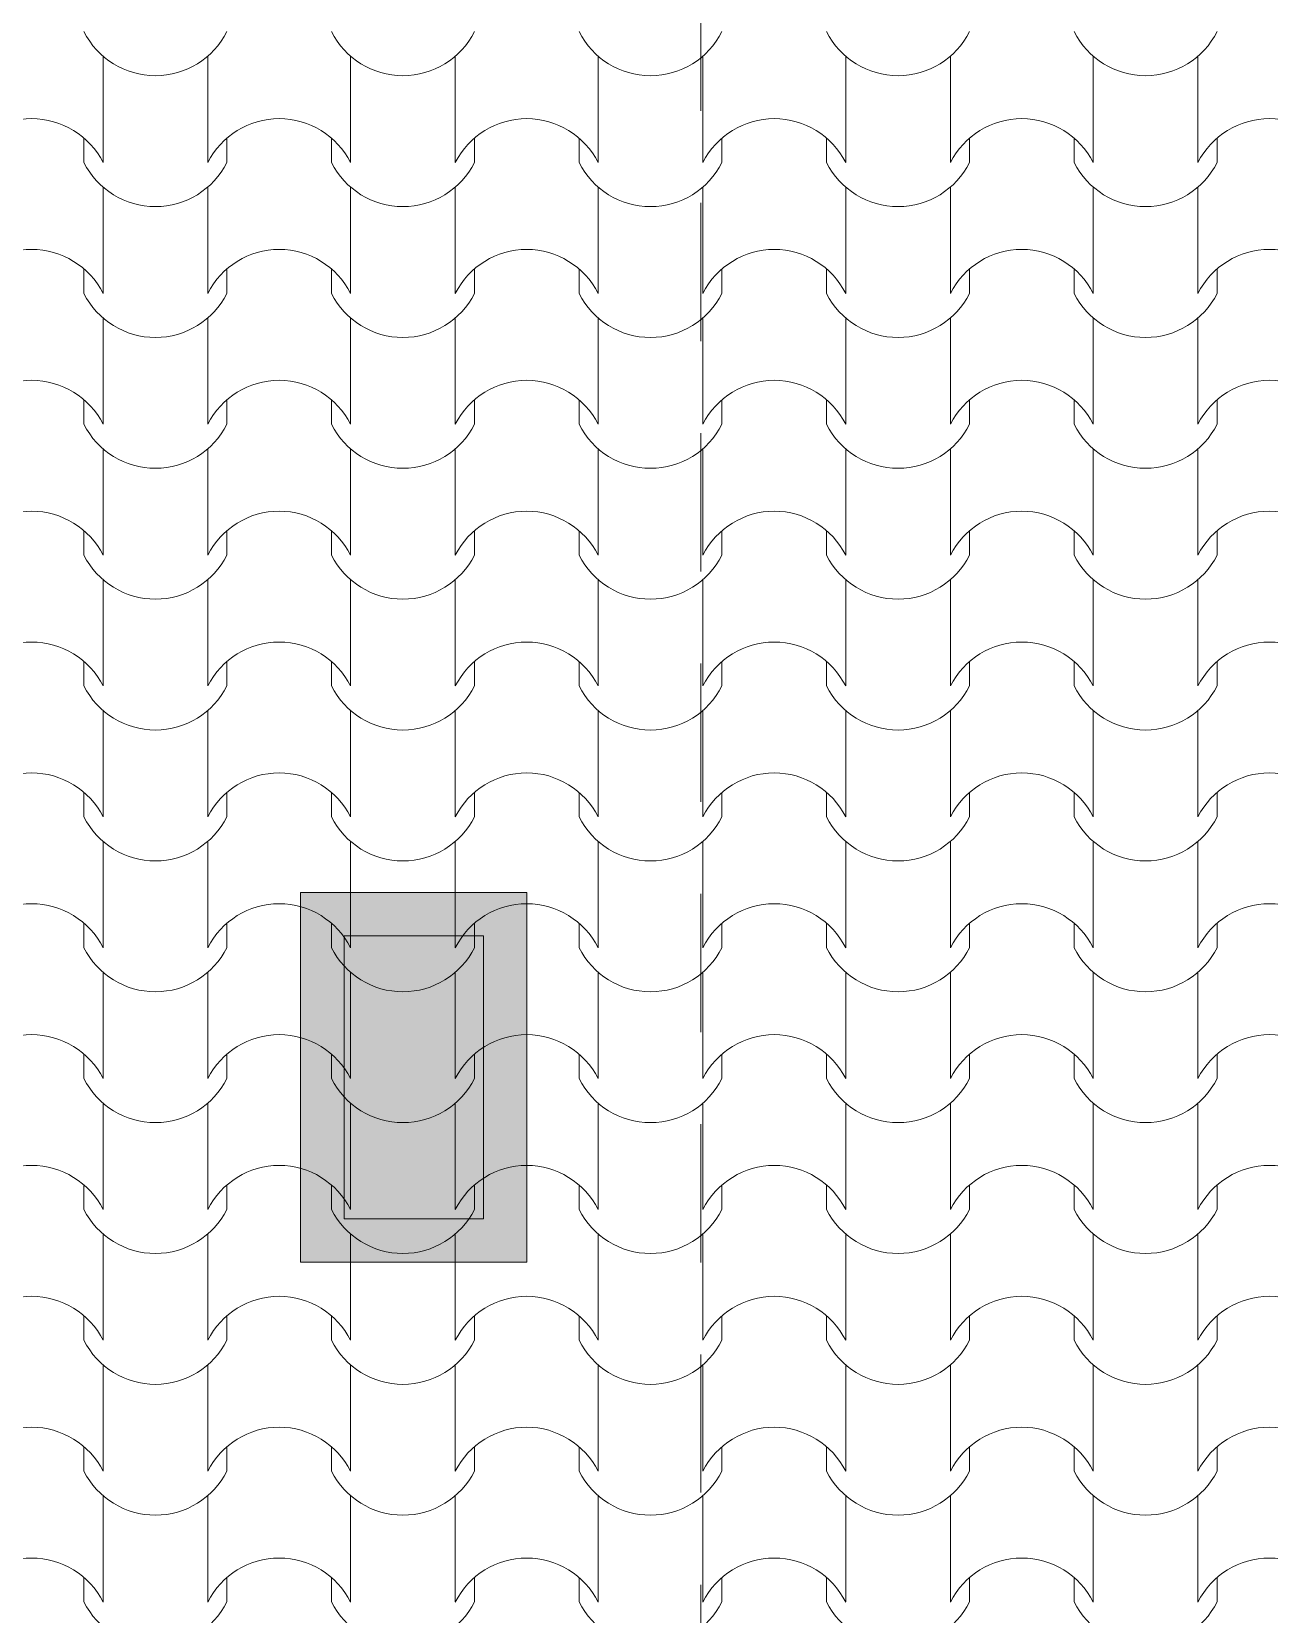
# Model space of a CAD drawing. Header units: feet. Extents: x 2791058 to 2855058, y -67651 to -26651.
# Drawn here: x 2810978 to 2813823, y -47682 to -44045 of the extents above; entities that cross this region are included whole.
import ezdxf

# ---------------------------------------------------------------- set-up
doc = ezdxf.new("R2010")
doc.units = ezdxf.units.FT
doc.header["$MEASUREMENT"] = 0
doc.linetypes.add('Long Dashed', pattern=[529.166651, 317.499995, -211.666656])
doc.layers.add('Shell - Roof_Pen_No__20', color=1, linetype='Continuous', lineweight=0)
doc.layers.add('Structural - Bearing_Pen_No__1', color=7, linetype='Continuous', lineweight=0)
doc.layers.add('Structural - Bearing_Pen_No__62', color=7, linetype='Continuous', lineweight=0, true_color=0xaaaaaa)
doc.layers.add('Structural - Bearing_Pen_No__82', color=7, linetype='Continuous', lineweight=0, true_color=0xaaaaaa)

# ---------------------------------------------------------------- blocks, each defined once
blk = doc.blocks.new('*X3', base_point=(2247653.8, -76425))
at = {"layer": 'Structural - Bearing_Pen_No__62', "color": 253, "linetype": 'Continuous', "lineweight": 0, "true_color": 0xaaaaaa}
for p, q in [((2811142.4, -44101.9), (2811142.4, -44223.8)), ((2811382.9, -44101.9), (2811382.9, -44223.8)), ((2811711.4, -44101.9), (2811711.4, -44223.8)), ((2811951.9, -44101.9), (2811951.9, -44223.8)), ((2812280.4, -44101.9), (2812280.4, -44223.8)), ((2812520.8, -44101.9), (2812520.8, -44223.8)), ((2812849.3, -44101.9), (2812849.3, -44223.8)), ((2813089.8, -44101.9), (2813089.8, -44223.8)), ((2813418.3, -44101.9), (2813418.3, -44223.8)), ((2813658.8, -44101.9), (2813658.8, -44223.8)), ((2811142.4, -44223.8), (2811142.4, -44345.7)), ((2811382.9, -44223.8), (2811382.9, -44345.7)), ((2811711.4, -44223.8), (2811711.4, -44345.7)), ((2811951.9, -44223.8), (2811951.9, -44345.7)), ((2812280.4, -44223.8), (2812280.4, -44345.7)), ((2812520.8, -44223.8), (2812520.8, -44345.7)), ((2812849.3, -44223.8), (2812849.3, -44345.7)), ((2813089.8, -44223.8), (2813089.8, -44345.7)), ((2813418.3, -44223.8), (2813418.3, -44345.7)), ((2813658.8, -44223.8), (2813658.8, -44345.7)), ((2811098.4, -44289.7), (2811098.4, -44345.7)), ((2811426.9, -44289.7), (2811426.9, -44345.7)), ((2811667.4, -44289.7), (2811667.4, -44345.7)), ((2811995.9, -44289.7), (2811995.9, -44345.7)), ((2812236.4, -44289.7), (2812236.4, -44345.7)), ((2812564.8, -44289.7), (2812564.8, -44345.7)), ((2812805.3, -44289.7), (2812805.3, -44345.7)), ((2813133.8, -44289.7), (2813133.8, -44345.7)), ((2813374.3, -44289.7), (2813374.3, -44345.7)), ((2813702.8, -44289.7), (2813702.8, -44345.7)), ((2811142.4, -44402.5), (2811142.4, -44524.5)), ((2811382.9, -44402.5), (2811382.9, -44524.5)), ((2811711.4, -44402.5), (2811711.4, -44524.5)), ((2811951.9, -44402.5), (2811951.9, -44524.5)), ((2812280.4, -44402.5), (2812280.4, -44524.5)), ((2812520.8, -44402.5), (2812520.8, -44524.5)), ((2812849.3, -44402.5), (2812849.3, -44524.5)), ((2813089.8, -44402.5), (2813089.8, -44524.5)), ((2813418.3, -44402.5), (2813418.3, -44524.5)), ((2813658.8, -44402.5), (2813658.8, -44524.5)), ((2811142.4, -44524.5), (2811142.4, -44646.4)), ((2811382.9, -44524.5), (2811382.9, -44646.4)), ((2811711.4, -44524.5), (2811711.4, -44646.4)), ((2811951.9, -44524.5), (2811951.9, -44646.4)), ((2812280.4, -44524.5), (2812280.4, -44646.4)), ((2812520.8, -44524.5), (2812520.8, -44646.4)), ((2812849.3, -44524.5), (2812849.3, -44646.4)), ((2813089.8, -44524.5), (2813089.8, -44646.4)), ((2813418.3, -44524.5), (2813418.3, -44646.4)), ((2813658.8, -44524.5), (2813658.8, -44646.4)), ((2811098.4, -44590.4), (2811098.4, -44646.4)), ((2811426.9, -44590.4), (2811426.9, -44646.4)), ((2811667.4, -44590.4), (2811667.4, -44646.4)), ((2811995.9, -44590.4), (2811995.9, -44646.4)), ((2812236.4, -44590.4), (2812236.4, -44646.4)), ((2812564.8, -44590.4), (2812564.8, -44646.4)), ((2812805.3, -44590.4), (2812805.3, -44646.4)), ((2813133.8, -44590.4), (2813133.8, -44646.4)), ((2813374.3, -44590.4), (2813374.3, -44646.4)), ((2813702.8, -44590.4), (2813702.8, -44646.4)), ((2811142.4, -44703.2), (2811142.4, -44825.1)), ((2811382.9, -44703.2), (2811382.9, -44825.1)), ((2811711.4, -44703.2), (2811711.4, -44825.1)), ((2811951.9, -44703.2), (2811951.9, -44825.1)), ((2812280.4, -44703.2), (2812280.4, -44825.1)), ((2812520.8, -44703.2), (2812520.8, -44825.1)), ((2812849.3, -44703.2), (2812849.3, -44825.1)), ((2813089.8, -44703.2), (2813089.8, -44825.1)), ((2813418.3, -44703.2), (2813418.3, -44825.1)), ((2813658.8, -44703.2), (2813658.8, -44825.1)), ((2811142.4, -44825.1), (2811142.4, -44947.1)), ((2811382.9, -44825.1), (2811382.9, -44947.1)), ((2811711.4, -44825.1), (2811711.4, -44947.1)), ((2811951.9, -44825.1), (2811951.9, -44947.1)), ((2812280.4, -44825.1), (2812280.4, -44947.1)), ((2812520.8, -44825.1), (2812520.8, -44947.1)), ((2812849.3, -44825.1), (2812849.3, -44947.1)), ((2813089.8, -44825.1), (2813089.8, -44947.1)), ((2813418.3, -44825.1), (2813418.3, -44947.1)), ((2813658.8, -44825.1), (2813658.8, -44947.1)), ((2811098.4, -44891), (2811098.4, -44947.1)), ((2811426.9, -44891), (2811426.9, -44947.1)), ((2811667.4, -44891), (2811667.4, -44947.1)), ((2811995.9, -44891), (2811995.9, -44947.1)), ((2812236.4, -44891), (2812236.4, -44947.1)), ((2812564.8, -44891), (2812564.8, -44947.1)), ((2812805.3, -44891), (2812805.3, -44947.1)), ((2813133.8, -44891), (2813133.8, -44947.1)), ((2813374.3, -44891), (2813374.3, -44947.1)), ((2813702.8, -44891), (2813702.8, -44947.1)), ((2811142.4, -45003.9), (2811142.4, -45125.8)), ((2811382.9, -45003.9), (2811382.9, -45125.8)), ((2811711.4, -45003.9), (2811711.4, -45125.8)), ((2811951.9, -45003.9), (2811951.9, -45125.8)), ((2812280.4, -45003.9), (2812280.4, -45125.8)), ((2812520.8, -45003.9), (2812520.8, -45125.8)), ((2812849.3, -45003.9), (2812849.3, -45125.8)), ((2813089.8, -45003.9), (2813089.8, -45125.8)), ((2813418.3, -45003.9), (2813418.3, -45125.8)), ((2813658.8, -45003.9), (2813658.8, -45125.8)), ((2811142.4, -45125.8), (2811142.4, -45247.8)), ((2811382.9, -45125.8), (2811382.9, -45247.8)), ((2811711.4, -45125.8), (2811711.4, -45247.8)), ((2811951.9, -45125.8), (2811951.9, -45247.8)), ((2812280.4, -45125.8), (2812280.4, -45247.8)), ((2812520.8, -45125.8), (2812520.8, -45247.8)), ((2812849.3, -45125.8), (2812849.3, -45247.8)), ((2813089.8, -45125.8), (2813089.8, -45247.8)), ((2813418.3, -45125.8), (2813418.3, -45247.8)), ((2813658.8, -45125.8), (2813658.8, -45247.8)), ((2811098.4, -45191.7), (2811098.4, -45247.8)), ((2811426.9, -45191.7), (2811426.9, -45247.8)), ((2811667.4, -45191.7), (2811667.4, -45247.8)), ((2811995.9, -45191.7), (2811995.9, -45247.8)), ((2812236.4, -45191.7), (2812236.4, -45247.8)), ((2812564.8, -45191.7), (2812564.8, -45247.8)), ((2812805.3, -45191.7), (2812805.3, -45247.8)), ((2813133.8, -45191.7), (2813133.8, -45247.8)), ((2813374.3, -45191.7), (2813374.3, -45247.8)), ((2813702.8, -45191.7), (2813702.8, -45247.8)), ((2811142.4, -45304.6), (2811142.4, -45426.5)), ((2811382.9, -45304.6), (2811382.9, -45426.5)), ((2811711.4, -45304.6), (2811711.4, -45426.5)), ((2811951.9, -45304.6), (2811951.9, -45426.5)), ((2812280.4, -45304.6), (2812280.4, -45426.5)), ((2812520.8, -45304.6), (2812520.8, -45426.5)), ((2812849.3, -45304.6), (2812849.3, -45426.5)), ((2813089.8, -45304.6), (2813089.8, -45426.5)), ((2813418.3, -45304.6), (2813418.3, -45426.5)), ((2813658.8, -45304.6), (2813658.8, -45426.5)), ((2811142.4, -45426.5), (2811142.4, -45548.4)), ((2811382.9, -45426.5), (2811382.9, -45548.4)), ((2811711.4, -45426.5), (2811711.4, -45548.4)), ((2811951.9, -45426.5), (2811951.9, -45548.4)), ((2812280.4, -45426.5), (2812280.4, -45548.4)), ((2812520.8, -45426.5), (2812520.8, -45548.4)), ((2812849.3, -45426.5), (2812849.3, -45548.4)), ((2813089.8, -45426.5), (2813089.8, -45548.4)), ((2813418.3, -45426.5), (2813418.3, -45548.4)), ((2813658.8, -45426.5), (2813658.8, -45548.4)), ((2811098.4, -45492.4), (2811098.4, -45548.4)), ((2811426.9, -45492.4), (2811426.9, -45548.4)), ((2811667.4, -45492.4), (2811667.4, -45548.4)), ((2811995.9, -45492.4), (2811995.9, -45548.4)), ((2812236.4, -45492.4), (2812236.4, -45548.4)), ((2812564.8, -45492.4), (2812564.8, -45548.4)), ((2812805.3, -45492.4), (2812805.3, -45548.4)), ((2813133.8, -45492.4), (2813133.8, -45548.4)), ((2813374.3, -45492.4), (2813374.3, -45548.4)), ((2813702.8, -45492.4), (2813702.8, -45548.4)), ((2811142.4, -45605.2), (2811142.4, -45727.2)), ((2811382.9, -45605.2), (2811382.9, -45727.2)), ((2811711.4, -45605.2), (2811711.4, -45727.2)), ((2811951.9, -45605.2), (2811951.9, -45727.2)), ((2812280.4, -45605.2), (2812280.4, -45727.2)), ((2812520.8, -45605.2), (2812520.8, -45727.2)), ((2812849.3, -45605.2), (2812849.3, -45727.2)), ((2813089.8, -45605.2), (2813089.8, -45727.2)), ((2813418.3, -45605.2), (2813418.3, -45727.2)), ((2813658.8, -45605.2), (2813658.8, -45727.2)), ((2811142.4, -45727.2), (2811142.4, -45849.1)), ((2811382.9, -45727.2), (2811382.9, -45849.1)), ((2811711.4, -45727.2), (2811711.4, -45849.1)), ((2811951.9, -45727.2), (2811951.9, -45849.1)), ((2812280.4, -45727.2), (2812280.4, -45849.1)), ((2812520.8, -45727.2), (2812520.8, -45849.1)), ((2812849.3, -45727.2), (2812849.3, -45849.1)), ((2813089.8, -45727.2), (2813089.8, -45849.1)), ((2813418.3, -45727.2), (2813418.3, -45849.1)), ((2813658.8, -45727.2), (2813658.8, -45849.1)), ((2811098.4, -45793), (2811098.4, -45849.1)), ((2811426.9, -45793), (2811426.9, -45849.1)), ((2811667.4, -45793), (2811667.4, -45849.1)), ((2811995.9, -45793), (2811995.9, -45849.1)), ((2812236.4, -45793), (2812236.4, -45849.1)), ((2812564.8, -45793), (2812564.8, -45849.1)), ((2812805.3, -45793), (2812805.3, -45849.1)), ((2813133.8, -45793), (2813133.8, -45849.1)), ((2813374.3, -45793), (2813374.3, -45849.1)), ((2813702.8, -45793), (2813702.8, -45849.1)), ((2811142.4, -45905.9), (2811142.4, -46027.8)), ((2811382.9, -45905.9), (2811382.9, -46027.8)), ((2811711.4, -45905.9), (2811711.4, -46027.8)), ((2811951.9, -45905.9), (2811951.9, -46027.8)), ((2812280.4, -45905.9), (2812280.4, -46027.8)), ((2812520.8, -45905.9), (2812520.8, -46027.8)), ((2812849.3, -45905.9), (2812849.3, -46027.8)), ((2813089.8, -45905.9), (2813089.8, -46027.8)), ((2813418.3, -45905.9), (2813418.3, -46027.8)), ((2813658.8, -45905.9), (2813658.8, -46027.8)), ((2811142.4, -46027.8), (2811142.4, -46149.8)), ((2811382.9, -46027.8), (2811382.9, -46149.8)), ((2811711.4, -46027.8), (2811711.4, -46149.8)), ((2811951.9, -46027.8), (2811951.9, -46149.8)), ((2812280.4, -46027.8), (2812280.4, -46149.8)), ((2812520.8, -46027.8), (2812520.8, -46149.8)), ((2812849.3, -46027.8), (2812849.3, -46149.8)), ((2813089.8, -46027.8), (2813089.8, -46149.8)), ((2813418.3, -46027.8), (2813418.3, -46149.8)), ((2813658.8, -46027.8), (2813658.8, -46149.8)), ((2811098.4, -46093.7), (2811098.4, -46149.8)), ((2811426.9, -46093.7), (2811426.9, -46149.8)), ((2811667.4, -46093.7), (2811667.4, -46149.8)), ((2811995.9, -46093.7), (2811995.9, -46149.8)), ((2812236.4, -46093.7), (2812236.4, -46149.8)), ((2812564.8, -46093.7), (2812564.8, -46149.8)), ((2812805.3, -46093.7), (2812805.3, -46149.8)), ((2813133.8, -46093.7), (2813133.8, -46149.8)), ((2813374.3, -46093.7), (2813374.3, -46149.8)), ((2813702.8, -46093.7), (2813702.8, -46149.8)), ((2811142.4, -46206.6), (2811142.4, -46328.5)), ((2811382.9, -46206.6), (2811382.9, -46328.5)), ((2811711.4, -46206.6), (2811711.4, -46328.5)), ((2811951.9, -46206.6), (2811951.9, -46328.5)), ((2812280.4, -46206.6), (2812280.4, -46328.5)), ((2812520.8, -46206.6), (2812520.8, -46328.5)), ((2812849.3, -46206.6), (2812849.3, -46328.5)), ((2813089.8, -46206.6), (2813089.8, -46328.5)), ((2813418.3, -46206.6), (2813418.3, -46328.5)), ((2813658.8, -46206.6), (2813658.8, -46328.5)), ((2811142.4, -46328.5), (2811142.4, -46450.4)), ((2811382.9, -46328.5), (2811382.9, -46450.4)), ((2811711.4, -46328.5), (2811711.4, -46450.4)), ((2811951.9, -46328.5), (2811951.9, -46450.4)), ((2812280.4, -46328.5), (2812280.4, -46450.4)), ((2812520.8, -46328.5), (2812520.8, -46450.4)), ((2812849.3, -46328.5), (2812849.3, -46450.4)), ((2813089.8, -46328.5), (2813089.8, -46450.4)), ((2813418.3, -46328.5), (2813418.3, -46450.4)), ((2813658.8, -46328.5), (2813658.8, -46450.4)), ((2811098.4, -46394.4), (2811098.4, -46450.4)), ((2811426.9, -46394.4), (2811426.9, -46450.4)), ((2811667.4, -46394.4), (2811667.4, -46450.4)), ((2811995.9, -46394.4), (2811995.9, -46450.4)), ((2812236.4, -46394.4), (2812236.4, -46450.4)), ((2812564.8, -46394.4), (2812564.8, -46450.4)), ((2812805.3, -46394.4), (2812805.3, -46450.4)), ((2813133.8, -46394.4), (2813133.8, -46450.4)), ((2813374.3, -46394.4), (2813374.3, -46450.4)), ((2813702.8, -46394.4), (2813702.8, -46450.4)), ((2811142.4, -46507.2), (2811142.4, -46629.2)), ((2811382.9, -46507.2), (2811382.9, -46629.2)), ((2811711.4, -46507.2), (2811711.4, -46629.2)), ((2811951.9, -46507.2), (2811951.9, -46629.2)), ((2812280.4, -46507.2), (2812280.4, -46629.2)), ((2812520.8, -46507.2), (2812520.8, -46629.2)), ((2812849.3, -46507.2), (2812849.3, -46629.2)), ((2813089.8, -46507.2), (2813089.8, -46629.2)), ((2813418.3, -46507.2), (2813418.3, -46629.2)), ((2813658.8, -46507.2), (2813658.8, -46629.2)), ((2811142.4, -46629.2), (2811142.4, -46751.1)), ((2811382.9, -46629.2), (2811382.9, -46751.1)), ((2811711.4, -46629.2), (2811711.4, -46751.1)), ((2811951.9, -46629.2), (2811951.9, -46751.1)), ((2812280.4, -46629.2), (2812280.4, -46751.1)), ((2812520.8, -46629.2), (2812520.8, -46751.1)), ((2812849.3, -46629.2), (2812849.3, -46751.1)), ((2813089.8, -46629.2), (2813089.8, -46751.1)), ((2813418.3, -46629.2), (2813418.3, -46751.1)), ((2813658.8, -46629.2), (2813658.8, -46751.1)), ((2811098.4, -46695.1), (2811098.4, -46751.1)), ((2811426.9, -46695.1), (2811426.9, -46751.1)), ((2811667.4, -46695.1), (2811667.4, -46751.1)), ((2811995.9, -46695.1), (2811995.9, -46751.1)), ((2812236.4, -46695.1), (2812236.4, -46751.1)), ((2812564.8, -46695.1), (2812564.8, -46751.1)), ((2812805.3, -46695.1), (2812805.3, -46751.1)), ((2813133.8, -46695.1), (2813133.8, -46751.1)), ((2813374.3, -46695.1), (2813374.3, -46751.1)), ((2813702.8, -46695.1), (2813702.8, -46751.1)), ((2811142.4, -46807.9), (2811142.4, -46929.9)), ((2811382.9, -46807.9), (2811382.9, -46929.9)), ((2811711.4, -46807.9), (2811711.4, -46929.9)), ((2811951.9, -46807.9), (2811951.9, -46929.9)), ((2812280.4, -46807.9), (2812280.4, -46929.9)), ((2812520.8, -46807.9), (2812520.8, -46929.9)), ((2812849.3, -46807.9), (2812849.3, -46929.9)), ((2813089.8, -46807.9), (2813089.8, -46929.9)), ((2813418.3, -46807.9), (2813418.3, -46929.9)), ((2813658.8, -46807.9), (2813658.8, -46929.9)), ((2811142.4, -46929.9), (2811142.4, -47051.8)), ((2811382.9, -46929.9), (2811382.9, -47051.8)), ((2811711.4, -46929.9), (2811711.4, -47051.8)), ((2811951.9, -46929.9), (2811951.9, -47051.8)), ((2812280.4, -46929.9), (2812280.4, -47051.8)), ((2812520.8, -46929.9), (2812520.8, -47051.8)), ((2812849.3, -46929.9), (2812849.3, -47051.8)), ((2813089.8, -46929.9), (2813089.8, -47051.8)), ((2813418.3, -46929.9), (2813418.3, -47051.8)), ((2813658.8, -46929.9), (2813658.8, -47051.8)), ((2811098.4, -46995.7), (2811098.4, -47051.8)), ((2811426.9, -46995.7), (2811426.9, -47051.8)), ((2811667.4, -46995.7), (2811667.4, -47051.8)), ((2811995.9, -46995.7), (2811995.9, -47051.8)), ((2812236.4, -46995.7), (2812236.4, -47051.8)), ((2812564.8, -46995.7), (2812564.8, -47051.8)), ((2812805.3, -46995.7), (2812805.3, -47051.8)), ((2813133.8, -46995.7), (2813133.8, -47051.8)), ((2813374.3, -46995.7), (2813374.3, -47051.8)), ((2813702.8, -46995.7), (2813702.8, -47051.8)), ((2811142.4, -47108.6), (2811142.4, -47230.5)), ((2811382.9, -47108.6), (2811382.9, -47230.5)), ((2811711.4, -47108.6), (2811711.4, -47230.5)), ((2811951.9, -47108.6), (2811951.9, -47230.5)), ((2812280.4, -47108.6), (2812280.4, -47230.5)), ((2812520.8, -47108.6), (2812520.8, -47230.5)), ((2812849.3, -47108.6), (2812849.3, -47230.5)), ((2813089.8, -47108.6), (2813089.8, -47230.5)), ((2813418.3, -47108.6), (2813418.3, -47230.5)), ((2813658.8, -47108.6), (2813658.8, -47230.5)), ((2811142.4, -47230.5), (2811142.4, -47352.5)), ((2811382.9, -47230.5), (2811382.9, -47352.5)), ((2811711.4, -47230.5), (2811711.4, -47352.5)), ((2811951.9, -47230.5), (2811951.9, -47352.5)), ((2812280.4, -47230.5), (2812280.4, -47352.5)), ((2812520.8, -47230.5), (2812520.8, -47352.5)), ((2812849.3, -47230.5), (2812849.3, -47352.5)), ((2813089.8, -47230.5), (2813089.8, -47352.5)), ((2813418.3, -47230.5), (2813418.3, -47352.5)), ((2813658.8, -47230.5), (2813658.8, -47352.5)), ((2811098.4, -47296.4), (2811098.4, -47352.5)), ((2811426.9, -47296.4), (2811426.9, -47352.5)), ((2811667.4, -47296.4), (2811667.4, -47352.5)), ((2811995.9, -47296.4), (2811995.9, -47352.5)), ((2812236.4, -47296.4), (2812236.4, -47352.5)), ((2812564.8, -47296.4), (2812564.8, -47352.5)), ((2812805.3, -47296.4), (2812805.3, -47352.5)), ((2813133.8, -47296.4), (2813133.8, -47352.5)), ((2813374.3, -47296.4), (2813374.3, -47352.5)), ((2813702.8, -47296.4), (2813702.8, -47352.5)), ((2811142.4, -47409.3), (2811142.4, -47531.2)), ((2811382.9, -47409.3), (2811382.9, -47531.2)), ((2811711.4, -47409.3), (2811711.4, -47531.2)), ((2811951.9, -47409.3), (2811951.9, -47531.2)), ((2812280.4, -47409.3), (2812280.4, -47531.2)), ((2812520.8, -47409.3), (2812520.8, -47531.2)), ((2812849.3, -47409.3), (2812849.3, -47531.2)), ((2813089.8, -47409.3), (2813089.8, -47531.2)), ((2813418.3, -47409.3), (2813418.3, -47531.2)), ((2813658.8, -47409.3), (2813658.8, -47531.2)), ((2811142.4, -47531.2), (2811142.4, -47653.1)), ((2811382.9, -47531.2), (2811382.9, -47653.1)), ((2811711.4, -47531.2), (2811711.4, -47653.1)), ((2811951.9, -47531.2), (2811951.9, -47653.1)), ((2812280.4, -47531.2), (2812280.4, -47653.1)), ((2812520.8, -47531.2), (2812520.8, -47653.1)), ((2812849.3, -47531.2), (2812849.3, -47653.1)), ((2813089.8, -47531.2), (2813089.8, -47653.1)), ((2813418.3, -47531.2), (2813418.3, -47653.1)), ((2813658.8, -47531.2), (2813658.8, -47653.1)), ((2811098.4, -47597.1), (2811098.4, -47653.1)), ((2811426.9, -47597.1), (2811426.9, -47653.1)), ((2811667.4, -47597.1), (2811667.4, -47653.1)), ((2811995.9, -47597.1), (2811995.9, -47653.1)), ((2812236.4, -47597.1), (2812236.4, -47653.1)), ((2812564.8, -47597.1), (2812564.8, -47653.1)), ((2812805.3, -47597.1), (2812805.3, -47653.1)), ((2813133.8, -47597.1), (2813133.8, -47653.1)), ((2813374.3, -47597.1), (2813374.3, -47653.1)), ((2813702.8, -47597.1), (2813702.8, -47653.1))]:
    blk.add_line(p, q, dxfattribs=at)
for centre, radius, start, end in [((2811262.7, -43962.4), 183.9, 206.7044, 333.2956), ((2811831.6, -43962.4), 183.9, 206.7044, 333.2956), ((2812400.6, -43962.4), 183.9, 206.7044, 333.2956), ((2812969.6, -43962.4), 183.9, 206.7044, 333.2956), ((2813538.5, -43962.4), 183.9, 206.7044, 333.2956), ((2810978.8, -44429.7), 184.9, 90.1705, 153.0115), ((2810977.7, -44429.7), 184.9, 26.9885, 89.8295), ((2811547.7, -44429.7), 184.9, 90.1705, 153.0115), ((2811546.6, -44429.7), 184.9, 26.9885, 89.8295), ((2812116.7, -44429.7), 184.9, 90.1705, 153.0115), ((2812115.6, -44429.7), 184.9, 26.9885, 89.8295), ((2812685.6, -44429.7), 184.9, 90.1705, 153.0115), ((2812684.5, -44429.7), 184.9, 26.9885, 89.8295), ((2813254.6, -44429.7), 184.9, 90.1705, 153.0115), ((2813253.5, -44429.7), 184.9, 26.9885, 89.8295), ((2813823.6, -44429.7), 184.9, 90.1705, 153.0115), ((2813822.5, -44429.7), 184.9, 26.9885, 89.8295), ((2811262.7, -44263.1), 183.9, 206.7044, 333.2956), ((2811831.6, -44263.1), 183.9, 206.7044, 333.2956), ((2812400.6, -44263.1), 183.9, 206.7044, 333.2956), ((2812969.6, -44263.1), 183.9, 206.7044, 333.2956), ((2813538.5, -44263.1), 183.9, 206.7044, 333.2956), ((2810978.8, -44730.3), 184.9, 90.1705, 153.0115), ((2810977.7, -44730.3), 184.9, 26.9885, 89.8295), ((2811547.7, -44730.3), 184.9, 90.1705, 153.0115), ((2811546.6, -44730.3), 184.9, 26.9885, 89.8295), ((2812116.7, -44730.3), 184.9, 90.1705, 153.0115), ((2812115.6, -44730.3), 184.9, 26.9885, 89.8295), ((2812685.6, -44730.3), 184.9, 90.1705, 153.0115), ((2812684.5, -44730.3), 184.9, 26.9885, 89.8295), ((2813254.6, -44730.3), 184.9, 90.1705, 153.0115), ((2813253.5, -44730.3), 184.9, 26.9885, 89.8295), ((2813823.6, -44730.3), 184.9, 90.1705, 153.0115), ((2813822.5, -44730.3), 184.9, 26.9885, 89.8295), ((2811262.7, -44563.8), 183.9, 206.7044, 333.2956), ((2811831.6, -44563.8), 183.9, 206.7044, 333.2956), ((2812400.6, -44563.8), 183.9, 206.7044, 333.2956), ((2812969.6, -44563.8), 183.9, 206.7044, 333.2956), ((2813538.5, -44563.8), 183.9, 206.7044, 333.2956), ((2810978.8, -45031), 184.9, 90.1705, 153.0115), ((2810977.7, -45031), 184.9, 26.9885, 89.8295), ((2811547.7, -45031), 184.9, 90.1705, 153.0115), ((2811546.6, -45031), 184.9, 26.9885, 89.8295), ((2812116.7, -45031), 184.9, 90.1705, 153.0115), ((2812115.6, -45031), 184.9, 26.9885, 89.8295), ((2812685.6, -45031), 184.9, 90.1705, 153.0115), ((2812684.5, -45031), 184.9, 26.9885, 89.8295), ((2813254.6, -45031), 184.9, 90.1705, 153.0115), ((2813253.5, -45031), 184.9, 26.9885, 89.8295), ((2813823.6, -45031), 184.9, 90.1705, 153.0115), ((2813822.5, -45031), 184.9, 26.9885, 89.8295), ((2811262.7, -44864.5), 183.9, 206.7044, 333.2956), ((2811831.6, -44864.5), 183.9, 206.7044, 333.2956), ((2812400.6, -44864.5), 183.9, 206.7044, 333.2956), ((2812969.6, -44864.5), 183.9, 206.7044, 333.2956), ((2813538.5, -44864.5), 183.9, 206.7044, 333.2956), ((2810978.8, -45331.7), 184.9, 90.1705, 153.0115), ((2810977.7, -45331.7), 184.9, 26.9885, 89.8295), ((2811547.7, -45331.7), 184.9, 90.1705, 153.0115), ((2811546.6, -45331.7), 184.9, 26.9885, 89.8295), ((2812116.7, -45331.7), 184.9, 90.1705, 153.0115), ((2812115.6, -45331.7), 184.9, 26.9885, 89.8295), ((2812685.6, -45331.7), 184.9, 90.1705, 153.0115), ((2812684.5, -45331.7), 184.9, 26.9885, 89.8295), ((2813254.6, -45331.7), 184.9, 90.1705, 153.0115), ((2813253.5, -45331.7), 184.9, 26.9885, 89.8295), ((2813823.6, -45331.7), 184.9, 90.1705, 153.0115), ((2813822.5, -45331.7), 184.9, 26.9885, 89.8295), ((2811262.7, -45165.1), 183.9, 206.7044, 333.2956), ((2811831.6, -45165.1), 183.9, 206.7044, 333.2956), ((2812400.6, -45165.1), 183.9, 206.7044, 333.2956), ((2812969.6, -45165.1), 183.9, 206.7044, 333.2956), ((2813538.5, -45165.1), 183.9, 206.7044, 333.2956), ((2810978.8, -45632.4), 184.9, 90.1705, 153.0115), ((2810977.7, -45632.4), 184.9, 26.9885, 89.8295), ((2811547.7, -45632.4), 184.9, 90.1705, 153.0115), ((2811546.6, -45632.4), 184.9, 26.9885, 89.8295), ((2812116.7, -45632.4), 184.9, 90.1705, 153.0115), ((2812115.6, -45632.4), 184.9, 26.9885, 89.8295), ((2812685.6, -45632.4), 184.9, 90.1705, 153.0115), ((2812684.5, -45632.4), 184.9, 26.9885, 89.8295), ((2813254.6, -45632.4), 184.9, 90.1705, 153.0115), ((2813253.5, -45632.4), 184.9, 26.9885, 89.8295), ((2813823.6, -45632.4), 184.9, 90.1705, 153.0115), ((2813822.5, -45632.4), 184.9, 26.9885, 89.8295), ((2811262.7, -45465.8), 183.9, 206.7044, 333.2956), ((2811831.6, -45465.8), 183.9, 206.7044, 333.2956), ((2812400.6, -45465.8), 183.9, 206.7044, 333.2956), ((2812969.6, -45465.8), 183.9, 206.7044, 333.2956), ((2813538.5, -45465.8), 183.9, 206.7044, 333.2956), ((2810978.8, -45933), 184.9, 90.1705, 153.0115), ((2810977.7, -45933), 184.9, 26.9885, 89.8295), ((2811547.7, -45933), 184.9, 90.1705, 153.0115), ((2811546.6, -45933), 184.9, 26.9885, 89.8295), ((2812116.7, -45933), 184.9, 90.1705, 153.0115), ((2812115.6, -45933), 184.9, 26.9885, 89.8295), ((2812685.6, -45933), 184.9, 90.1705, 153.0115), ((2812684.5, -45933), 184.9, 26.9885, 89.8295), ((2813254.6, -45933), 184.9, 90.1705, 153.0115), ((2813253.5, -45933), 184.9, 26.9885, 89.8295), ((2813823.6, -45933), 184.9, 90.1705, 153.0115), ((2813822.5, -45933), 184.9, 26.9885, 89.8295), ((2811262.7, -45766.5), 183.9, 206.7044, 333.2956), ((2811831.6, -45766.5), 183.9, 206.7044, 333.2956), ((2812400.6, -45766.5), 183.9, 206.7044, 333.2956), ((2812969.6, -45766.5), 183.9, 206.7044, 333.2956), ((2813538.5, -45766.5), 183.9, 206.7044, 333.2956), ((2810978.8, -46233.7), 184.9, 90.1705, 153.0115), ((2810977.7, -46233.7), 184.9, 26.9885, 89.8295), ((2811547.7, -46233.7), 184.9, 90.1705, 153.0115), ((2811546.6, -46233.7), 184.9, 26.9885, 89.8295), ((2812116.7, -46233.7), 184.9, 90.1705, 153.0115), ((2812115.6, -46233.7), 184.9, 26.9885, 89.8295), ((2812685.6, -46233.7), 184.9, 90.1705, 153.0115), ((2812684.5, -46233.7), 184.9, 26.9885, 89.8295), ((2813254.6, -46233.7), 184.9, 90.1705, 153.0115), ((2813253.5, -46233.7), 184.9, 26.9885, 89.8295), ((2813823.6, -46233.7), 184.9, 90.1705, 153.0115), ((2813822.5, -46233.7), 184.9, 26.9885, 89.8295), ((2811262.7, -46067.2), 183.9, 206.7044, 333.2956), ((2811831.6, -46067.2), 183.9, 206.7044, 333.2956), ((2812400.6, -46067.2), 183.9, 206.7044, 333.2956), ((2812969.6, -46067.2), 183.9, 206.7044, 333.2956), ((2813538.5, -46067.2), 183.9, 206.7044, 333.2956), ((2810978.8, -46534.4), 184.9, 90.1705, 153.0115), ((2810977.7, -46534.4), 184.9, 26.9885, 89.8295), ((2811547.7, -46534.4), 184.9, 90.1705, 153.0115), ((2811546.6, -46534.4), 184.9, 26.9885, 89.8295), ((2812116.7, -46534.4), 184.9, 90.1705, 153.0115), ((2812115.6, -46534.4), 184.9, 26.9885, 89.8295), ((2812685.6, -46534.4), 184.9, 90.1705, 153.0115), ((2812684.5, -46534.4), 184.9, 26.9885, 89.8295), ((2813254.6, -46534.4), 184.9, 90.1705, 153.0115), ((2813253.5, -46534.4), 184.9, 26.9885, 89.8295), ((2813823.6, -46534.4), 184.9, 90.1705, 153.0115), ((2813822.5, -46534.4), 184.9, 26.9885, 89.8295), ((2811262.7, -46367.8), 183.9, 206.7044, 333.2956), ((2811831.6, -46367.8), 183.9, 206.7044, 333.2956), ((2812400.6, -46367.8), 183.9, 206.7044, 333.2956), ((2812969.6, -46367.8), 183.9, 206.7044, 333.2956), ((2813538.5, -46367.8), 183.9, 206.7044, 333.2956), ((2810978.8, -46835), 184.9, 90.1705, 153.0115), ((2810977.7, -46835), 184.9, 26.9885, 89.8295), ((2811547.7, -46835), 184.9, 90.1705, 153.0115), ((2811546.6, -46835), 184.9, 26.9885, 89.8295), ((2812116.7, -46835), 184.9, 90.1705, 153.0115), ((2812115.6, -46835), 184.9, 26.9885, 89.8295), ((2812685.6, -46835), 184.9, 90.1705, 153.0115), ((2812684.5, -46835), 184.9, 26.9885, 89.8295), ((2813254.6, -46835), 184.9, 90.1705, 153.0115), ((2813253.5, -46835), 184.9, 26.9885, 89.8295), ((2813823.6, -46835), 184.9, 90.1705, 153.0115), ((2813822.5, -46835), 184.9, 26.9885, 89.8295), ((2811262.7, -46668.5), 183.9, 206.7044, 333.2956), ((2811831.6, -46668.5), 183.9, 206.7044, 333.2956), ((2812400.6, -46668.5), 183.9, 206.7044, 333.2956), ((2812969.6, -46668.5), 183.9, 206.7044, 333.2956), ((2813538.5, -46668.5), 183.9, 206.7044, 333.2956), ((2810978.8, -47135.7), 184.9, 90.1705, 153.0115), ((2810977.7, -47135.7), 184.9, 26.9885, 89.8295), ((2811547.7, -47135.7), 184.9, 90.1705, 153.0115), ((2811546.6, -47135.7), 184.9, 26.9885, 89.8295), ((2812116.7, -47135.7), 184.9, 90.1705, 153.0115), ((2812115.6, -47135.7), 184.9, 26.9885, 89.8295), ((2812685.6, -47135.7), 184.9, 90.1705, 153.0115), ((2812684.5, -47135.7), 184.9, 26.9885, 89.8295), ((2813254.6, -47135.7), 184.9, 90.1705, 153.0115), ((2813253.5, -47135.7), 184.9, 26.9885, 89.8295), ((2813823.6, -47135.7), 184.9, 90.1705, 153.0115), ((2813822.5, -47135.7), 184.9, 26.9885, 89.8295), ((2811262.7, -46969.2), 183.9, 206.7044, 333.2956), ((2811831.6, -46969.2), 183.9, 206.7044, 333.2956), ((2812400.6, -46969.2), 183.9, 206.7044, 333.2956), ((2812969.6, -46969.2), 183.9, 206.7044, 333.2956), ((2813538.5, -46969.2), 183.9, 206.7044, 333.2956), ((2810978.8, -47436.4), 184.9, 90.1705, 153.0115), ((2810977.7, -47436.4), 184.9, 26.9885, 89.8295), ((2811547.7, -47436.4), 184.9, 90.1705, 153.0115), ((2811546.6, -47436.4), 184.9, 26.9885, 89.8295), ((2812116.7, -47436.4), 184.9, 90.1705, 153.0115), ((2812115.6, -47436.4), 184.9, 26.9885, 89.8295), ((2812685.6, -47436.4), 184.9, 90.1705, 153.0115), ((2812684.5, -47436.4), 184.9, 26.9885, 89.8295), ((2813254.6, -47436.4), 184.9, 90.1705, 153.0115), ((2813253.5, -47436.4), 184.9, 26.9885, 89.8295), ((2813823.6, -47436.4), 184.9, 90.1705, 153.0115), ((2813822.5, -47436.4), 184.9, 26.9885, 89.8295), ((2811262.7, -47269.8), 183.9, 206.7044, 333.2956), ((2811831.6, -47269.8), 183.9, 206.7044, 333.2956), ((2812400.6, -47269.8), 183.9, 206.7044, 333.2956), ((2812969.6, -47269.8), 183.9, 206.7044, 333.2956), ((2813538.5, -47269.8), 183.9, 206.7044, 333.2956), ((2810978.8, -47737.1), 184.9, 90.1705, 153.0115), ((2810977.7, -47737.1), 184.9, 26.9885, 89.8295), ((2811547.7, -47737.1), 184.9, 90.1705, 153.0115), ((2811546.6, -47737.1), 184.9, 26.9885, 89.8295), ((2812116.7, -47737.1), 184.9, 90.1705, 153.0115), ((2812115.6, -47737.1), 184.9, 26.9885, 89.8295), ((2812685.6, -47737.1), 184.9, 90.1705, 153.0115), ((2812684.5, -47737.1), 184.9, 26.9885, 89.8295), ((2813254.6, -47737.1), 184.9, 90.1705, 153.0115), ((2813253.5, -47737.1), 184.9, 26.9885, 89.8295), ((2813823.6, -47737.1), 184.9, 90.1705, 153.0115), ((2813822.5, -47737.1), 184.9, 26.9885, 89.8295), ((2811262.7, -47570.5), 183.9, 206.7044, 333.2956), ((2811831.6, -47570.5), 183.9, 206.7044, 333.2956), ((2812400.6, -47570.5), 183.9, 206.7044, 333.2956), ((2812969.6, -47570.5), 183.9, 206.7044, 333.2956), ((2813538.5, -47570.5), 183.9, 206.7044, 333.2956)]:
    blk.add_arc(centre, radius, start, end, dxfattribs=at)
blk = doc.blocks.new('Fill_2', base_point=(2247653.8, -74425))
at = {"layer": 'Structural - Bearing_Pen_No__62', "color": 253, "linetype": 'Continuous', "lineweight": 0, "true_color": 0xaaaaaa}
blk.add_blockref('*X3', (2247653.8, -76425), dxfattribs=at)

msp = doc.modelspace()

# ---------------------------------------------------------------- hatches: boundary and pattern name
at = {"layer": 'Structural - Bearing_Pen_No__1', "linetype": 'Continuous', "lineweight": 0}
for color, points in [(9, [(2811596.5, -46022.7), (2811596.5, -46872.7), (2812116.5, -46872.7), (2812116.5, -46022.7)]), (8, [(2811696.5, -46122.7), (2811696.5, -46772.7), (2812016.5, -46772.7), (2812016.5, -46122.7)])]:
    msp.add_hatch(color=color, dxfattribs=at).paths.add_polyline_path(points)

# ---------------------------------------------------------------- linework, layer by layer
at = {"layer": 'Shell - Roof_Pen_No__20', "color": 1, "linetype": 'Long Dashed', "lineweight": 0}
msp.add_line((2812516.1, -51106.1), (2812516.1, -36845.3), dxfattribs=at)
at = {"layer": 'Structural - Bearing_Pen_No__1', "color": 7, "linetype": 'Continuous', "lineweight": 0, "flags": 128}
for points in [[(2811596.5, -46022.7), (2811596.5, -46872.7), (2812116.5, -46872.7), (2812116.5, -46022.7)], [(2811696.5, -46122.7), (2811696.5, -46772.7), (2812016.5, -46772.7), (2812016.5, -46122.7)]]:
    msp.add_lwpolyline(points, close=True, dxfattribs=at)

# ---------------------------------------------------------------- block references
at = {"layer": 'Structural - Bearing_Pen_No__62', "color": 253, "linetype": 'Continuous', "lineweight": 0, "true_color": 0xaaaaaa}
msp.add_blockref('Fill_2', (2247653.8, -74425), dxfattribs=at)
at = {"layer": 'Structural - Bearing_Pen_No__82', "color": 253, "linetype": 'Continuous', "lineweight": 0, "true_color": 0xaaaaaa, "rotation": 359.9999999999999}
msp.add_blockref('Fill_2', (2247653.8, -74425), dxfattribs=at)

doc.saveas('drawing.dxf')
